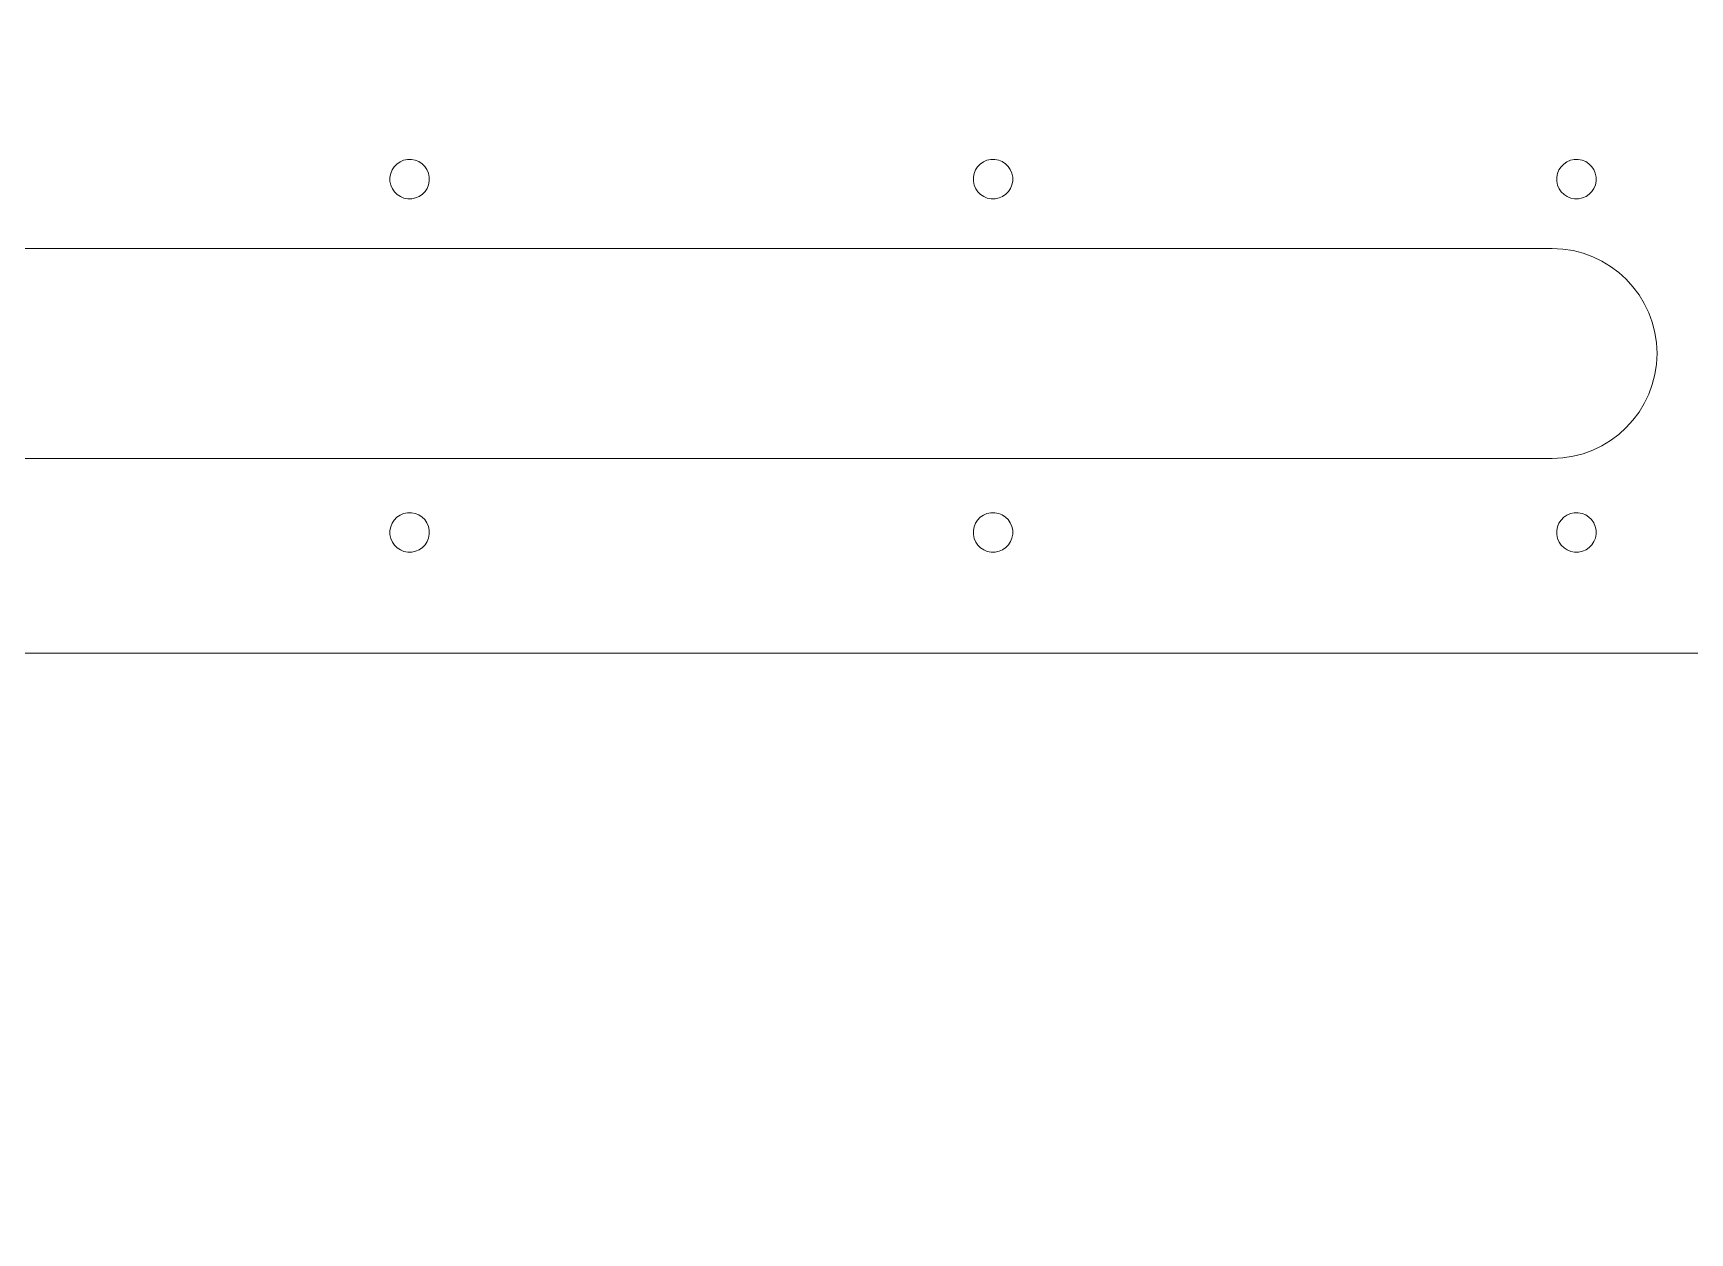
# Model space of a CAD drawing. Header units: centimetres. Extents: x -162 to 162, y -134 to 134.
# Drawn here: x 56.966 to 60.697, y -79.202 to -76.499 of the extents above; entities that cross this region are included whole.
import ezdxf

# ---------------------------------------------------------------- set-up
doc = ezdxf.new("R2010")
doc.units = ezdxf.units.CM
doc.header["$MEASUREMENT"] = 0
doc.layers.add('Capa 1', color=7, linetype='Continuous')
doc.layers.add('GUIDE', color=7, linetype='Continuous')

msp = doc.modelspace()

# ---------------------------------------------------------------- linework, layer by layer
at = {"layer": 'Capa 1', "lineweight": 9}
for points, knots in [([(64.17534, -77.13382), (64.17534, -77.13382), (63.52067, -77.13382), (63.52067, -77.13382), (63.52067, -77.13382), (63.52067, -73.08376), (63.52067, -73.08376), (63.52067, -73.08376), (49.42661, -73.08376), (49.42661, -73.08376), (49.42661, -73.08376), (49.42661, -77.13382), (49.42661, -77.13382), (49.42661, -77.13382), (48.77195, -77.13382), (48.77195, -77.13382), (48.71267, -77.13382), (48.66462, -77.1819), (48.66462, -77.24119), (48.66462, -77.24119), (48.66462, -77.78853), (48.66462, -77.78853), (48.66462, -77.84777), (48.71267, -77.89581), (48.77195, -77.89581), (48.77195, -77.89581), (49.42661, -77.89581), (49.42661, -77.89581), (49.42661, -77.89581), (63.52067, -77.89581), (63.52067, -77.89581), (63.52067, -77.89581), (64.17534, -77.89581), (64.17534, -77.89581), (64.23462, -77.89581), (64.28267, -77.84777), (64.28267, -77.78853), (64.28267, -77.78853), (64.28267, -77.24119), (64.28267, -77.24119), (64.28267, -77.1819), (64.23462, -77.13382), (64.17534, -77.13382)], [0, 0, 0, 0, 0.0714286, 0.0714286, 0.0714286, 0.1428571, 0.1428571, 0.1428571, 0.2142857, 0.2142857, 0.2142857, 0.2857143, 0.2857143, 0.2857143, 0.3571429, 0.3571429, 0.3571429, 0.4285714, 0.4285714, 0.4285714, 0.5, 0.5, 0.5, 0.5714286, 0.5714286, 0.5714286, 0.6428571, 0.6428571, 0.6428571, 0.7142857, 0.7142857, 0.7142857, 0.7857143, 0.7857143, 0.7857143, 0.8571429, 0.8571429, 0.8571429, 0.9285714, 0.9285714, 0.9285714, 1, 1, 1, 1]), ([(60.38658, -77.45737), (60.38658, -77.45737), (52.54462, -77.45737), (52.54462, -77.45737), (52.41456, -77.45737), (52.30815, -77.35096), (52.30815, -77.2209), (52.30815, -77.2209), (52.30815, -77.2209), (52.30815, -77.2209), (52.30815, -77.09084), (52.41456, -76.98443), (52.54462, -76.98443), (52.54462, -76.98443), (60.38658, -76.98443), (60.38658, -76.98443), (60.51664, -76.98443), (60.62305, -77.09084), (60.62305, -77.2209), (60.62305, -77.2209), (60.62305, -77.2209), (60.62305, -77.2209), (60.62305, -77.35096), (60.51664, -77.45737), (60.38658, -77.45737)], [0, 0, 0, 0, 0.125, 0.125, 0.125, 0.25, 0.25, 0.25, 0.375, 0.375, 0.375, 0.5, 0.5, 0.5, 0.625, 0.625, 0.625, 0.75, 0.75, 0.75, 0.875, 0.875, 0.875, 1, 1, 1, 1])]:
    msp.add_open_spline(points, degree=3, knots=knots, dxfattribs=at)
at = {"layer": 'Capa 1', "color": 4, "lineweight": 9}
for points in [[(57.81837, -76.87255), (57.84282, -76.86993), (57.8605, -76.84796), (57.85787, -76.82351), (57.85524, -76.79905), (57.83328, -76.78137), (57.80883, -76.784), (57.78438, -76.78662), (57.7667, -76.80859), (57.76933, -76.83305), (57.77197, -76.8575), (57.79392, -76.87518), (57.81837, -76.87255)], [(59.13231, -76.87255), (59.15676, -76.86993), (59.17445, -76.84796), (59.17182, -76.82351), (59.16918, -76.79905), (59.14723, -76.78137), (59.12278, -76.784), (59.09833, -76.78662), (59.08065, -76.80859), (59.08328, -76.83305), (59.08591, -76.8575), (59.10787, -76.87518), (59.13231, -76.87255)], [(60.44626, -76.87255), (60.47071, -76.86993), (60.48839, -76.84796), (60.48576, -76.82351), (60.48313, -76.79905), (60.46117, -76.78137), (60.43673, -76.784), (60.41227, -76.78662), (60.39459, -76.80859), (60.39722, -76.83305), (60.39986, -76.8575), (60.42181, -76.87518), (60.44626, -76.87255)], [(57.81837, -77.66832), (57.84282, -77.66569), (57.8605, -77.64373), (57.85787, -77.61927), (57.85524, -77.59481), (57.83328, -77.57714), (57.80883, -77.57976), (57.78438, -77.58239), (57.7667, -77.60435), (57.76933, -77.62881), (57.77197, -77.65327), (57.79392, -77.67094), (57.81837, -77.66832)], [(59.13231, -77.66832), (59.15676, -77.66569), (59.17445, -77.64373), (59.17182, -77.61927), (59.16918, -77.59481), (59.14723, -77.57714), (59.12278, -77.57976), (59.09833, -77.58239), (59.08065, -77.60435), (59.08328, -77.62881), (59.08591, -77.65327), (59.10787, -77.67094), (59.13231, -77.66832)], [(60.44626, -77.66832), (60.47071, -77.66569), (60.48839, -77.64373), (60.48576, -77.61927), (60.48313, -77.59481), (60.46117, -77.57714), (60.43673, -77.57976), (60.41227, -77.58239), (60.39459, -77.60435), (60.39722, -77.62881), (60.39986, -77.65327), (60.42181, -77.67094), (60.44626, -77.66832)]]:
    msp.add_open_spline(points, degree=3, knots=[0, 0, 0, 0, 0.25, 0.25, 0.25, 0.5, 0.5, 0.5, 0.75, 0.75, 0.75, 1, 1, 1, 1], dxfattribs=at)
at = {"layer": 'GUIDE', "lineweight": 9}
for points in [[(154.95614, -133.81955), (154.95614, -133.81955), (-18.51418, -133.81955), (-18.51418, -133.81955), (-18.51418, -133.81955), (-18.51418, 9.29968), (-18.51418, 9.29968), (-18.51418, 9.29968), (154.95614, 9.29968), (154.95614, 9.29968), (154.95614, 9.29968), (154.95614, -133.81955), (154.95614, -133.81955)], [(-18.43797, -133.74342), (-18.43797, -133.74342), (154.87992, -133.74342), (154.87992, -133.74342), (154.87992, -133.74342), (154.87992, 9.22355), (154.87992, 9.22355), (154.87992, 9.22355), (-18.43797, 9.22355), (-18.43797, 9.22355), (-18.43797, 9.22355), (-18.43797, -133.74342), (-18.43797, -133.74342)]]:
    msp.add_open_spline(points, degree=3, knots=[0, 0, 0, 0, 0.25, 0.25, 0.25, 0.5, 0.5, 0.5, 0.75, 0.75, 0.75, 1, 1, 1, 1], dxfattribs=at)

doc.saveas('drawing.dxf')
